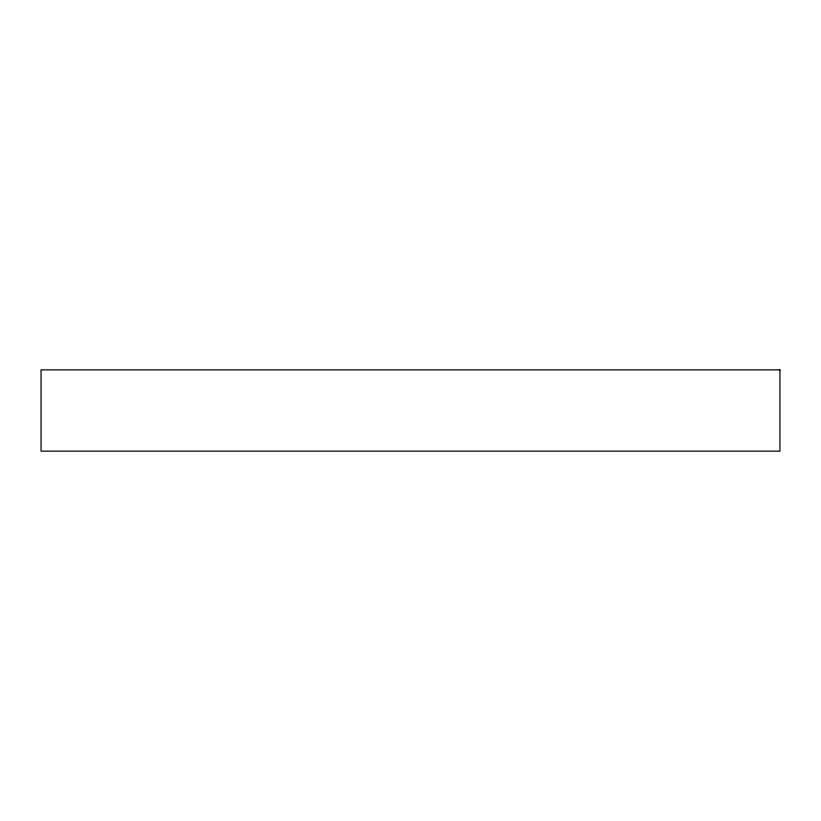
<?xml version="1.0" encoding="UTF-8"?>
<svg xmlns="http://www.w3.org/2000/svg" width="821" height="821" viewBox="0 0 821 821"><rect width="100%" height="100%" fill="white"/><g stroke="black" fill="none" stroke-linecap="round" stroke-linejoin="round"><path stroke-width="1.23" d="M779.95 369.861L41.05 369.861L41.05 451.14L779.95 451.14L779.95 369.861"/></g></svg>
